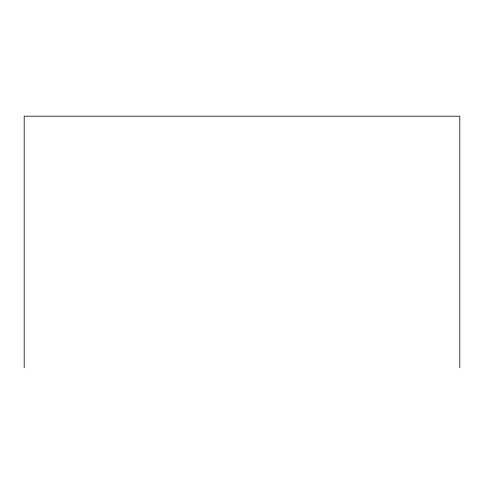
<?xml version="1.0" encoding="UTF-8"?>
<svg xmlns="http://www.w3.org/2000/svg" width="484" height="484" viewBox="0 0 484 484"><rect width="100%" height="100%" fill="white"/><g stroke="black" fill="none" stroke-linecap="round" stroke-linejoin="round"><path stroke-width="0.73" d="M459.8 367.804L459.8 116.196L24.2 116.196L24.2 367.804"/></g></svg>
